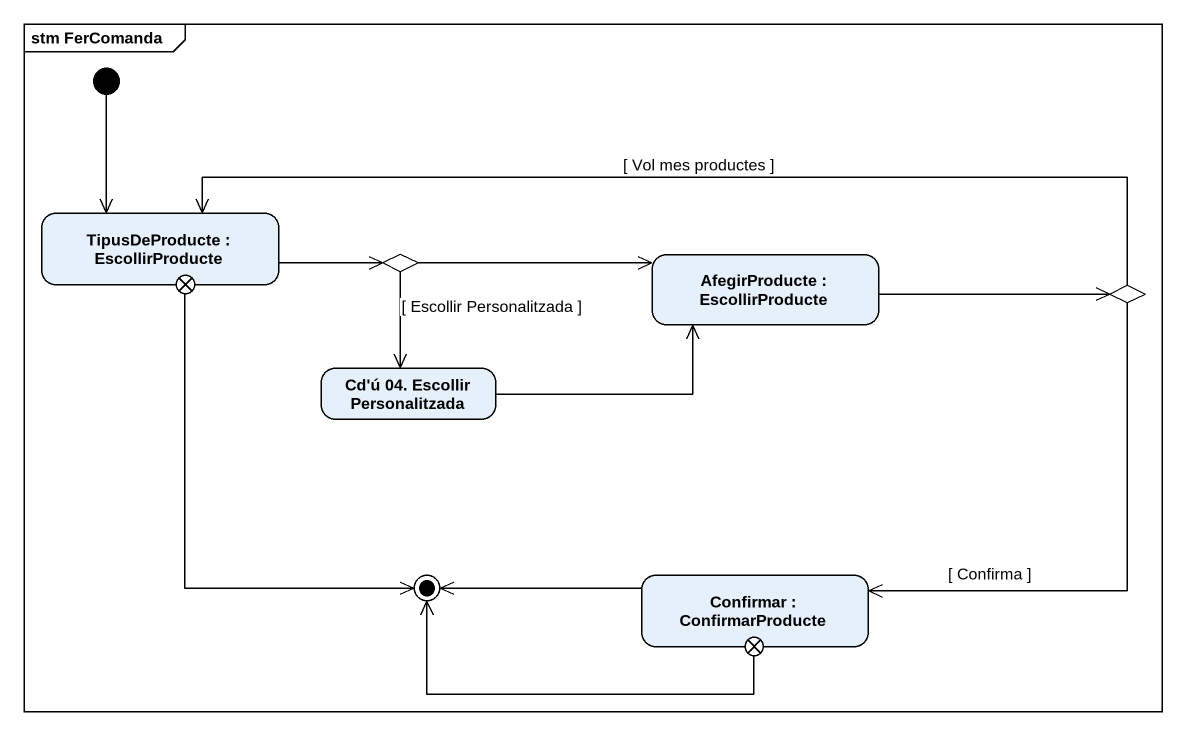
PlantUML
@startuml
mainframe stm FerComanda
hide empty description
state "TipusDeProducte : EscollirProducte" as TipusDeProducte
state choice1 <<choice>>
state "AfegirProducte : EscollirProducte" as AfegirProducte
state exit1 <<choice>>
state choice2 <<choice>>
state "Cd'ú 04. Escollir Personalitzada" as Cd_ú_04_Escollir
state "Confirmar : ConfirmarProducte" as Confirmar
state exit2 <<choice>>
[*] --> TipusDeProducte
TipusDeProducte -right-> choice1
choice1 -right-> AfegirProducte
choice1 --> Cd_ú_04_Escollir : [ Escollir Personalitzada ]
AfegirProducte -right-> choice2
choice2 -left-> TipusDeProducte : [ Vol mes productes ]
choice2 --> Confirmar
Cd_ú_04_Escollir -right-> AfegirProducte
exit1 --> [*]
Confirmar -left-> [*] : [ Confirma ]
exit2 -left-> [*]
@enduml
